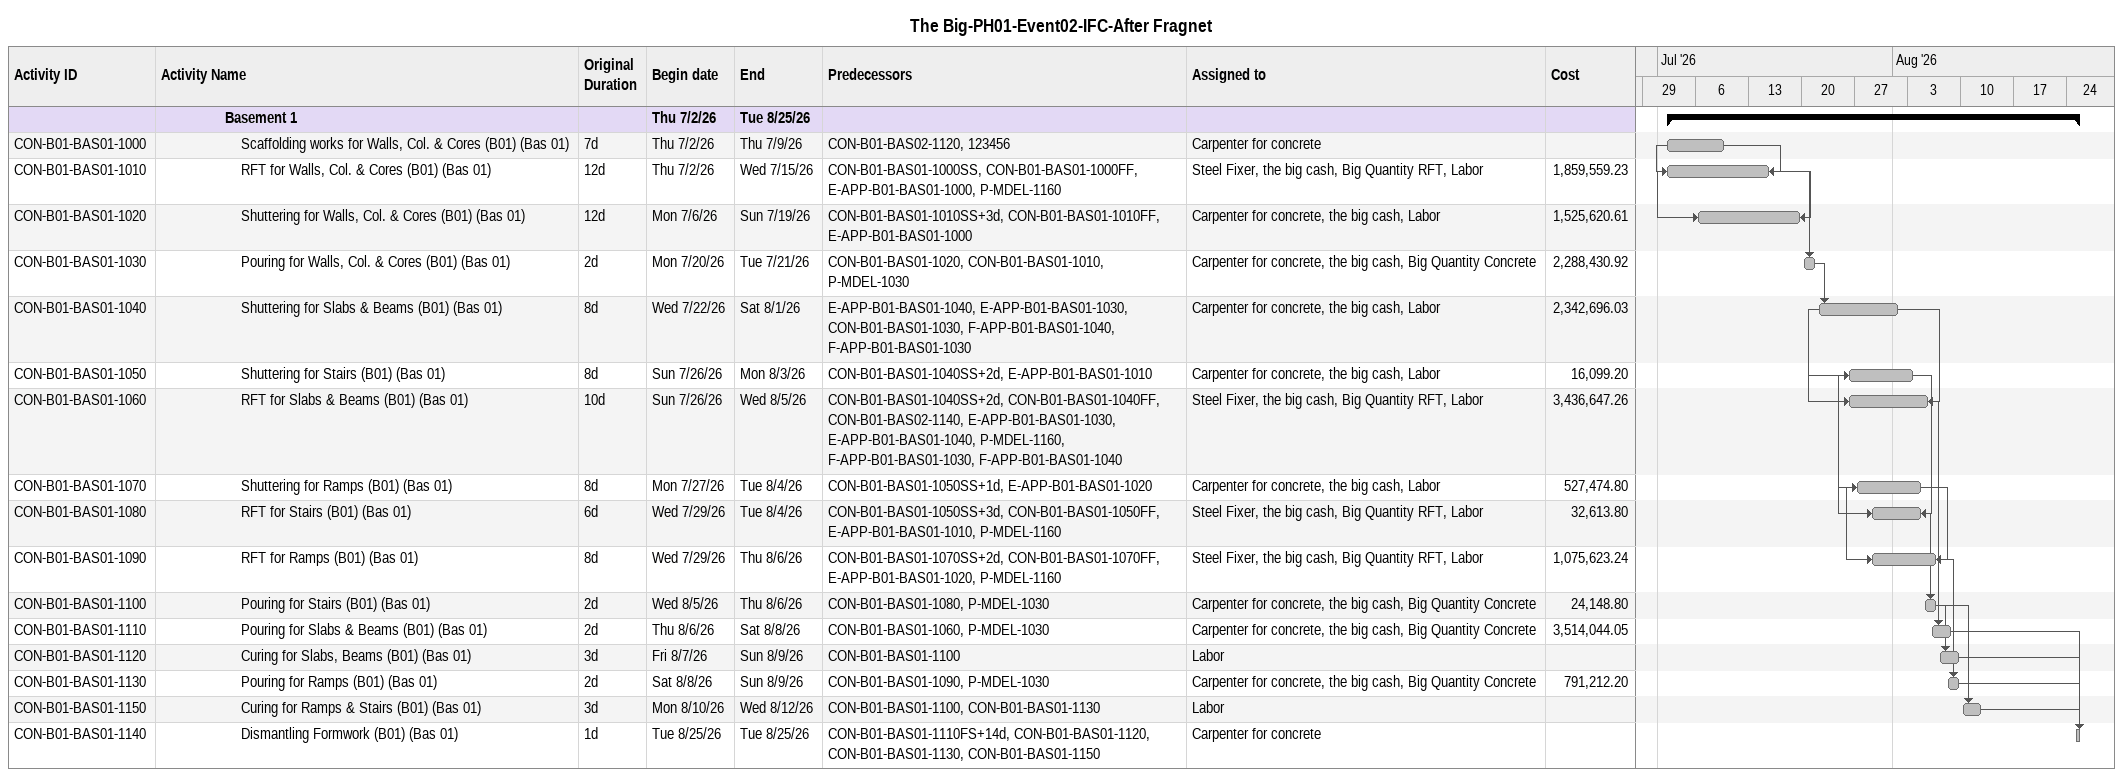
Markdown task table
The Big-PH01-Event02-IFC-After Fragnet

| ID | Level | Task | Original duration | Start | Finish | Predecessors | Resources | Cost |
|---|---|---|---|---|---|---|---|---|
|  | 5 | **Basement 1** |  | 2026-07-02 | 2026-08-25 |  |  |  |
| CON-B01-BAS01-1000 | 6 | Scaffolding works for Walls, Col. & Cores (B01) (Bas 01) | 7d | 2026-07-02 | 2026-07-09 | CON-B01-BAS02-1120, 123456 | Carpenter for concrete |  |
| CON-B01-BAS01-1010 | 6 | RFT for Walls, Col. & Cores (B01) (Bas 01) | 12d | 2026-07-02 | 2026-07-15 | CON-B01-BAS01-1000SS, CON-B01-BAS01-1000FF, E-APP-B01-BAS01-1000, P-MDEL-1160 | Steel Fixer, the big cash, Big Quantity RFT, Labor | 1859559.23 |
| CON-B01-BAS01-1020 | 6 | Shuttering for Walls, Col. & Cores (B01) (Bas 01) | 12d | 2026-07-06 | 2026-07-19 | CON-B01-BAS01-1010SS+3d, CON-B01-BAS01-1010FF, E-APP-B01-BAS01-1000 | Carpenter for concrete, the big cash, Labor | 1525620.61 |
| CON-B01-BAS01-1030 | 6 | Pouring for Walls, Col. & Cores (B01) (Bas 01) | 2d | 2026-07-20 | 2026-07-21 | CON-B01-BAS01-1020, CON-B01-BAS01-1010, P-MDEL-1030 | Carpenter for concrete, the big cash, Big Quantity Concrete | 2288430.92 |
| CON-B01-BAS01-1040 | 6 | Shuttering for Slabs & Beams (B01) (Bas 01) | 8d | 2026-07-22 | 2026-08-01 | E-APP-B01-BAS01-1040, E-APP-B01-BAS01-1030, CON-B01-BAS01-1030, F-APP-B01-BAS01-1040, F-APP-B01-BAS01-1030 | Carpenter for concrete, the big cash, Labor | 2342696.03 |
| CON-B01-BAS01-1050 | 6 | Shuttering for Stairs (B01) (Bas 01) | 8d | 2026-07-26 | 2026-08-03 | CON-B01-BAS01-1040SS+2d, E-APP-B01-BAS01-1010 | Carpenter for concrete, the big cash, Labor | 16099.20 |
| CON-B01-BAS01-1060 | 6 | RFT for Slabs & Beams (B01) (Bas 01) | 10d | 2026-07-26 | 2026-08-05 | CON-B01-BAS01-1040SS+2d, CON-B01-BAS01-1040FF, CON-B01-BAS02-1140, E-APP-B01-BAS01-1030, E-APP-B01-BAS01-1040, P-MDEL-1160, F-APP-B01-BAS01-1030, F-APP-B01-BAS01-1040 | Steel Fixer, the big cash, Big Quantity RFT, Labor | 3436647.26 |
| CON-B01-BAS01-1070 | 6 | Shuttering for Ramps (B01) (Bas 01) | 8d | 2026-07-27 | 2026-08-04 | CON-B01-BAS01-1050SS+1d, E-APP-B01-BAS01-1020 | Carpenter for concrete, the big cash, Labor | 527474.80 |
| CON-B01-BAS01-1080 | 6 | RFT for Stairs (B01) (Bas 01) | 6d | 2026-07-29 | 2026-08-04 | CON-B01-BAS01-1050SS+3d, CON-B01-BAS01-1050FF, E-APP-B01-BAS01-1010, P-MDEL-1160 | Steel Fixer, the big cash, Big Quantity RFT, Labor | 32613.80 |
| CON-B01-BAS01-1090 | 6 | RFT for Ramps (B01) (Bas 01) | 8d | 2026-07-29 | 2026-08-06 | CON-B01-BAS01-1070SS+2d, CON-B01-BAS01-1070FF, E-APP-B01-BAS01-1020, P-MDEL-1160 | Steel Fixer, the big cash, Big Quantity RFT, Labor | 1075623.24 |
| CON-B01-BAS01-1100 | 6 | Pouring for Stairs (B01) (Bas 01) | 2d | 2026-08-05 | 2026-08-06 | CON-B01-BAS01-1080, P-MDEL-1030 | Carpenter for concrete, the big cash, Big Quantity Concrete | 24148.80 |
| CON-B01-BAS01-1110 | 6 | Pouring for Slabs & Beams (B01) (Bas 01) | 2d | 2026-08-06 | 2026-08-08 | CON-B01-BAS01-1060, P-MDEL-1030 | Carpenter for concrete, the big cash, Big Quantity Concrete | 3514044.05 |
| CON-B01-BAS01-1120 | 6 | Curing for Slabs, Beams (B01) (Bas 01) | 3d | 2026-08-07 | 2026-08-09 | CON-B01-BAS01-1100 | Labor |  |
| CON-B01-BAS01-1130 | 6 | Pouring for Ramps (B01) (Bas 01) | 2d | 2026-08-08 | 2026-08-09 | CON-B01-BAS01-1090, P-MDEL-1030 | Carpenter for concrete, the big cash, Big Quantity Concrete | 791212.20 |
| CON-B01-BAS01-1150 | 6 | Curing for Ramps & Stairs (B01) (Bas 01) | 3d | 2026-08-10 | 2026-08-12 | CON-B01-BAS01-1100, CON-B01-BAS01-1130 | Labor |  |
| CON-B01-BAS01-1140 | 6 | Dismantling Formwork (B01) (Bas 01) | 1d | 2026-08-25 | 2026-08-25 | CON-B01-BAS01-1110FS+14d, CON-B01-BAS01-1120, CON-B01-BAS01-1130, CON-B01-BAS01-1150 | Carpenter for concrete |  |
